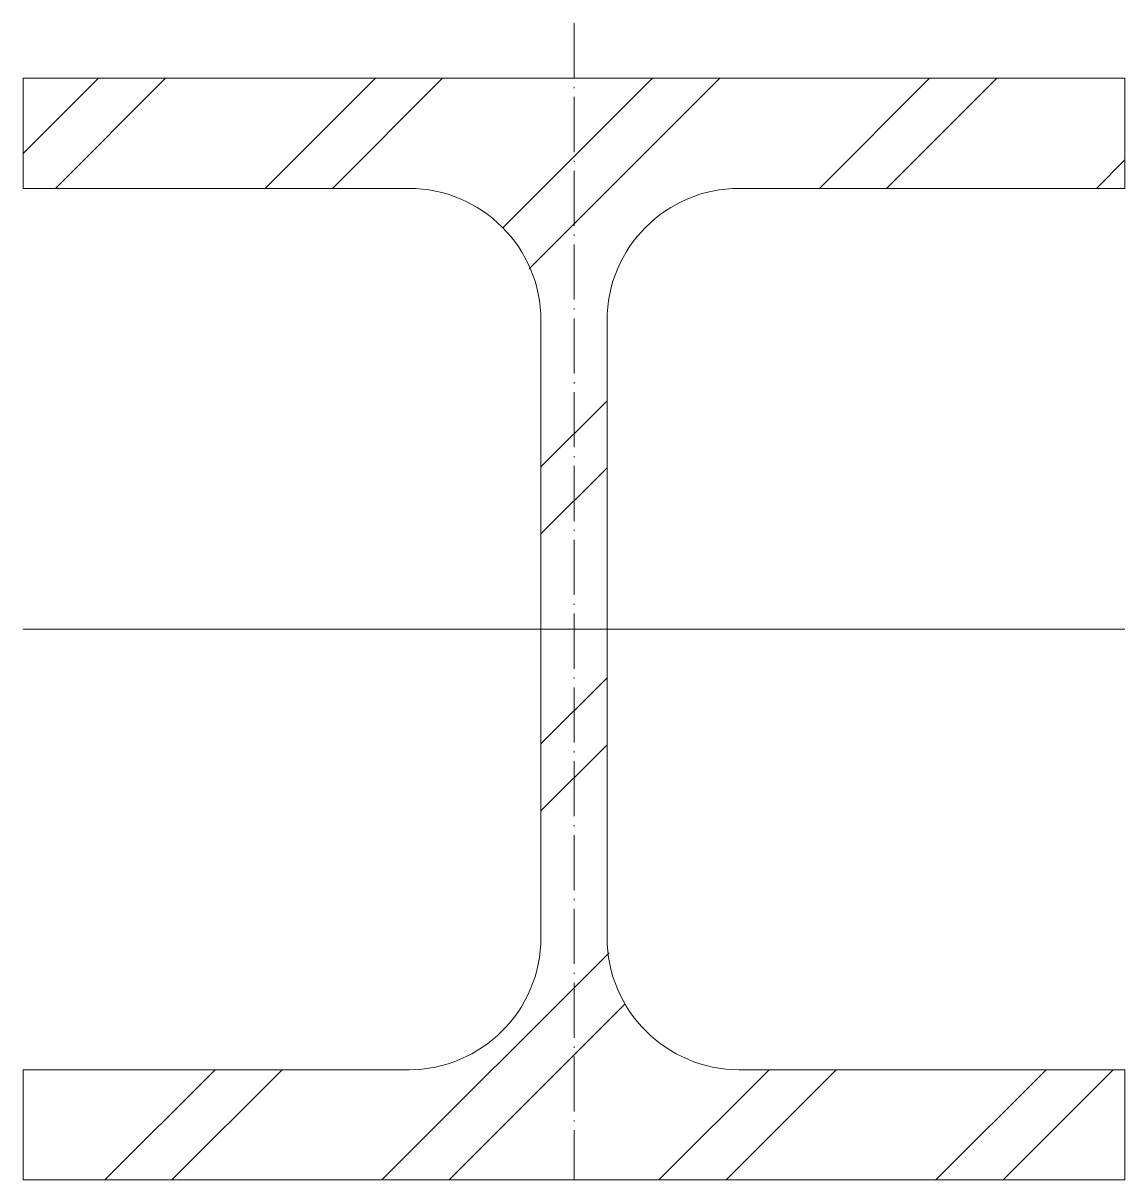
# Model space of a CAD drawing. Header units: metres. Extents: x -50 to 50, y -50 to 55.
import ezdxf

# ---------------------------------------------------------------- set-up
doc = ezdxf.new("R2010")
doc.units = ezdxf.units.M
doc.linetypes.add('MV_hartlijn_staal', pattern=[6.6, 5, -0.8, 0, -0.8])
doc.layers.add('A-DETL-GENF', color=92, linetype='Continuous', lineweight=18)

# ---------------------------------------------------------------- blocks, each defined once
blk = doc.blocks.new('28 Staalprofielen- IPE_HEA_HEB 2d - HEB100-3530672-00_0 Basismaterialen')
at = {"layer": 'A-DETL-GENF', "lineweight": 13}
h = blk.add_hatch(dxfattribs=at)
h.set_pattern_fill('FP_270', color=256, style=0, pattern_type=2)
h.set_pattern_definition([(45, (1070.222, 1188.529), (-12.57236, 12.57236), []), (45, (1070.222, 1207.579), (-12.57236, 12.57236), [])])
h.paths.add_polyline_path([(45.28, -50), (50, -50), (50, -40), (15, -40), (11.89, -39.59), (9, -38.39), (6.51, -36.49), (4.61, -34), (3.41, -31.11), (3, -28), (3, 28), (3.41, 31.11), (4.61, 34), (6.51, 36.49), (9, 38.39), (11.89, 39.59), (15, 40), (50, 40), (50, 50), (-50, 50), (-50, 40), (-15, 40), (-11.89, 39.59), (-9, 38.39), (-6.51, 36.49), (-4.61, 34), (-3.41, 31.11), (-3, 28), (-3, -28), (-3.41, -31.11), (-4.61, -34), (-6.51, -36.49), (-9, -38.39), (-11.89, -39.59), (-15, -40), (-50, -40), (-50, -50)])
at = {"layer": 'A-DETL-GENF', "linetype": 'MV_hartlijn_staal', "lineweight": 13}
blk.add_line((0, 55), (0, -50), dxfattribs=at)
at = {"layer": 'A-DETL-GENF'}
for p, q in [((50, 50), (-50, 50)), ((-50, 50), (-50, 40)), ((50, 50), (-50, 50)), ((-50, 50), (-50, 40)), ((50, 40), (50, 50)), ((50, 50), (50, 40)), ((-50, 40), (-15, 40)), ((-50, 40), (-15, 40)), ((15, 40), (50, 40)), ((50, 40), (15, 40)), ((-3, 28), (-3, -28)), ((-3, 28), (-3, -28)), ((3, -28), (3, 28)), ((3, 28), (3, -28)), ((-50, 0), (50, 0)), ((-15, -40), (-50, -40)), ((-50, -40), (-50, -50)), ((-50, -50), (-50, -40)), ((-50, -40), (-15, -40)), ((50, -40), (15, -40)), ((50, -40), (15, -40)), ((50, -50), (50, -40)), ((50, -50), (50, -40)), ((-50, -50), (50, -50)), ((50, -50), (-50, -50))]:
    blk.add_line(p, q, dxfattribs=at)
for centre, start, end in [((-15, 28), 0, 90), ((-15, 28), 360, 90), ((15, 28), 90, 180), ((15, 28), 90, 180), ((-15, -28), 270, 0), ((-15, -28), 270, 0), ((15, -28), 180, 270), ((15, -28), 180, 270)]:
    blk.add_arc(centre, 12, start, end, dxfattribs=at)

msp = doc.modelspace()

# ---------------------------------------------------------------- block references
msp.add_blockref('28 Staalprofielen- IPE_HEA_HEB 2d - HEB100-3530672-00_0 Basismaterialen', (0, 0))

doc.saveas('drawing.dxf')
